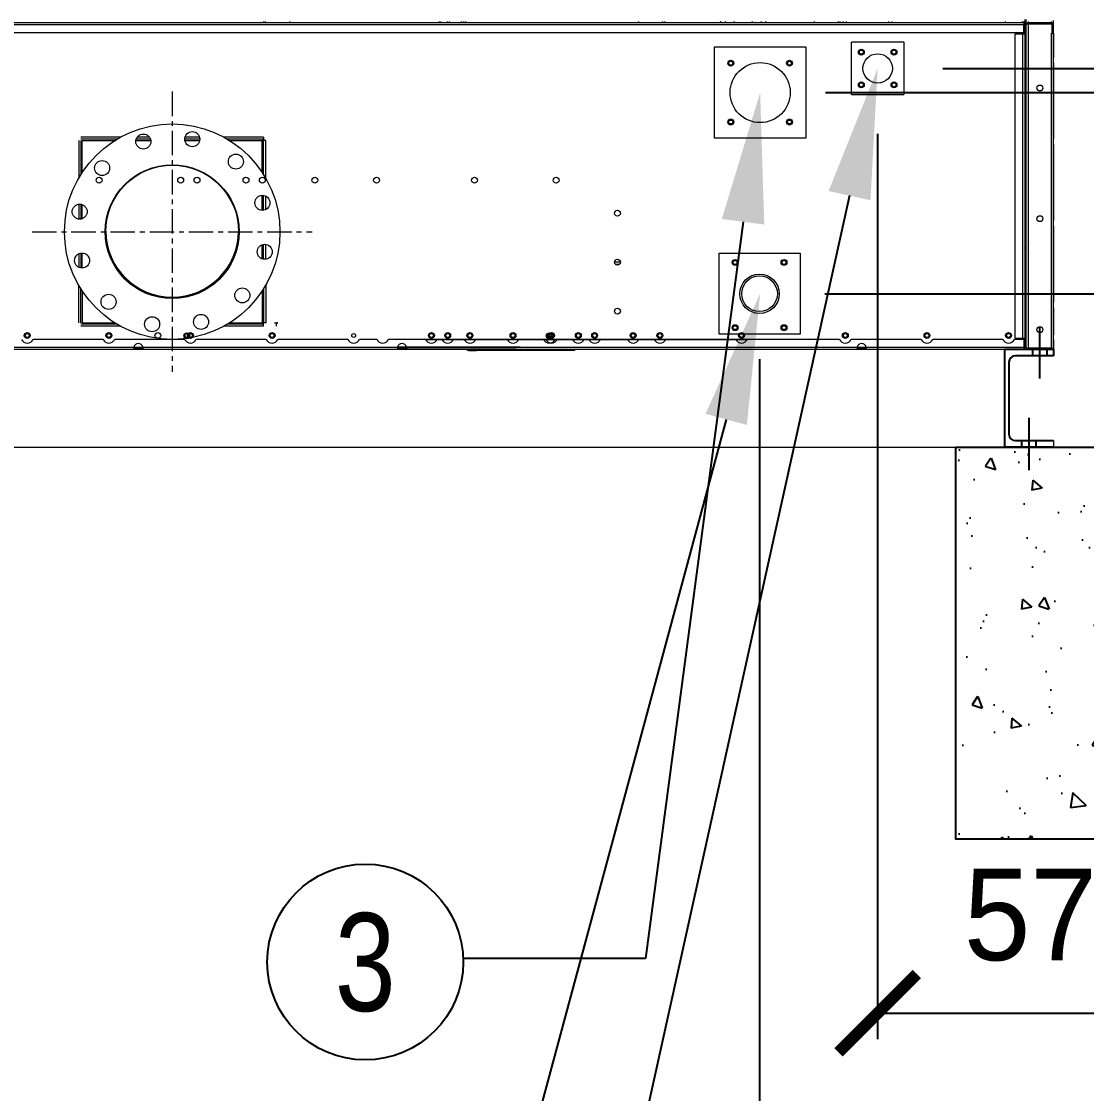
# Model space of a CAD drawing. Header units: millimetres. Extents: x 2686 to 32093, y 2268 to 23063.
# Drawn here: x 23422 to 25053, y 7185 to 8827 of the extents above; entities that cross this region are included whole.
import ezdxf
from ezdxf import colors
from ezdxf.entities.mleader import LeaderData, LeaderLine
from ezdxf.enums import TextEntityAlignment as Align
from ezdxf.math import Vec2, Vec3

# ---------------------------------------------------------------- set-up
doc = ezdxf.new("R2010")
doc.units = ezdxf.units.MM
doc.linetypes.add('CENTER', pattern=[2, 1.25, -0.25, 0.25, -0.25])
doc.linetypes.add('CENTERX2', pattern=[4, 2.5, -0.5, 0.5, -0.5])
for name, color, linetype in [('center', 1, 'CENTER'), ('냉각탑_dim', 1, 'Continuous'), ('냉각탑_text', 3, 'Continuous')]:
    doc.layers.add(name, color=color, linetype=linetype)
doc.styles.add('HY울릉도L', font='')
doc.styles.get("Standard").update_dxf_attribs({"font": 'arial.ttf'})
doc.styles.get('HY울릉도L').set_extended_font_data('HY울릉도L')
doc.dimstyles.new('성지DIM', dxfattribs={"dimtxt": 3.5, "dimasz": 3, "dimexe": 1, "dimexo": 2.5, "dimgap": 2, "dimtad": 1, "dimdec": 0, "dimzin": 3, "dimdsep": 46, "dimtxsty": 'HY울릉도L', "dimblk": 'ARCHTICK', "dimcen": -2, "dimclrd": 256, "dimclre": 256, "dimclrt": 7, "dimadec": 0, "dimazin": 0, "dimtfac": 1, "dimtdec": 0, "dimtofl": 0, "dimtmove": 0, "dimatfit": 3, "dimfxl": 1, "dimtolj": 1, "dimtzin": 0, "dimlwe": -1, "dimarcsym": 0})

# ---------------------------------------------------------------- blocks, each defined once
blk = doc.blocks.new('_ArchTick')
at = {"color": 0, "linetype": 'ByBlock', "const_width": 0.15}
blk.add_lwpolyline([(-0.5, -0.5), (0.5, 0.5)], dxfattribs=at)
blk = doc.blocks.new('*D290')
at = {"layer": 'Defpoints', "color": 0, "transparency": 16777216}
for p in [(24552.6, 8410.2), (25003, 8325.2), (25790.9, 8325.2)]:
    blk.add_point(p, dxfattribs=at)
at = {"layer": '냉각탑_dim', "lineweight": -2, "transparency": 16777216}
for p, q in [((25790.9, 8410.2), (25790.9, 8530.2)), ((25790.9, 8325.2), (25790.9, 7698.5))]:
    blk.add_line(p, q, dxfattribs=at)
at = {"layer": '냉각탑_dim', "transparency": 16777216}
for p, q in [((24652.6, 8410.2), (25830.9, 8410.2)), ((25103, 8325.2), (25830.9, 8325.2))]:
    blk.add_line(p, q, dxfattribs=at)
at = {"layer": '냉각탑_dim', "lineweight": -2, "transparency": 16777216, "xscale": 120, "yscale": 120, "zscale": 120}
for p, rotation in [((25790.9, 8410.2), 270), ((25790.9, 8325.2), 90)]:
    blk.add_blockref('_ArchTick', p, dxfattribs=dict(at, rotation=rotation))
at = {"layer": '냉각탑_dim', "color": 7, "transparency": 16777216, "insert": (25640.9, 7891.8), "char_height": 140, "attachment_point": 5, "rotation": 90, "style": 'HY울릉도L'}
blk.add_mtext('\\A1;85', dxfattribs=at)
blk = doc.blocks.new('*D291')
at = {"layer": 'Defpoints', "color": 0, "transparency": 16777216}
for p in [(24553.5, 8718.2), (26250, 8718.2), (25003, 8325.2)]:
    blk.add_point(p, dxfattribs=at)
at = {"layer": '냉각탑_dim', "transparency": 16777216}
for p, q in [((24653.5, 8718.2), (26290, 8718.2)), ((25103, 8325.2), (26290, 8325.2))]:
    blk.add_line(p, q, dxfattribs=at)
at = {"layer": '냉각탑_dim', "lineweight": -2, "transparency": 16777216}
blk.add_line((26250, 8325.2), (26250, 8718.2), dxfattribs=at)
at = {"layer": '냉각탑_dim', "lineweight": -2, "transparency": 16777216, "xscale": 120, "yscale": 120, "zscale": 120}
for p, rotation in [((26250, 8718.2), 90), ((26250, 8325.2), 270)]:
    blk.add_blockref('_ArchTick', p, dxfattribs=dict(at, rotation=rotation))
at = {"layer": '냉각탑_dim', "color": 7, "transparency": 16777216, "insert": (26100, 8521.7), "char_height": 140, "attachment_point": 5, "rotation": 90, "style": 'HY울릉도L'}
blk.add_mtext('\\A1;393', dxfattribs=at)
blk = doc.blocks.new('*D292')
at = {"layer": 'Defpoints', "color": 0, "transparency": 16777216}
for p in [(24733.5, 8755.2), (25003, 8325.2), (26664.3, 8325.2)]:
    blk.add_point(p, dxfattribs=at)
at = {"layer": '냉각탑_dim', "transparency": 16777216}
for p, q in [((24833.5, 8755.2), (26704.3, 8755.2)), ((25103, 8325.2), (26704.3, 8325.2))]:
    blk.add_line(p, q, dxfattribs=at)
at = {"layer": '냉각탑_dim', "lineweight": -2, "transparency": 16777216}
for p, q in [((26664.3, 8755.2), (26664.3, 8325.2)), ((26664.3, 8325.2), (26664.3, 7685.2))]:
    blk.add_line(p, q, dxfattribs=at)
at = {"layer": '냉각탑_dim', "lineweight": -2, "transparency": 16777216, "xscale": 120, "yscale": 120, "zscale": 120}
for p, rotation in [((26664.3, 8755.2), 90), ((26664.3, 8325.2), 270)]:
    blk.add_blockref('_ArchTick', p, dxfattribs=dict(at, rotation=rotation))
at = {"layer": '냉각탑_dim', "color": 7, "transparency": 16777216, "insert": (26514.3, 7945.2), "char_height": 140, "attachment_point": 5, "rotation": 90, "style": 'HY울릉도L'}
blk.add_mtext('\\A1;430', dxfattribs=at)
blk = doc.blocks.new('*D293')
at = {"layer": 'Defpoints', "color": 0, "transparency": 16777216}
for p in [(24733.5, 8755.2), (25303, 8755.2), (25303, 7308.6)]:
    blk.add_point(p, dxfattribs=at)
at = {"layer": '냉각탑_dim', "transparency": 16777216}
for p, q in [((24733.5, 8655.2), (24733.5, 7268.6)), ((25303, 8655.2), (25303, 7268.6))]:
    blk.add_line(p, q, dxfattribs=at)
at = {"layer": '냉각탑_dim', "lineweight": -2, "transparency": 16777216}
blk.add_line((24733.5, 7308.6), (25303, 7308.6), dxfattribs=at)
at = {"layer": '냉각탑_dim', "lineweight": -2, "transparency": 16777216, "xscale": 120, "yscale": 120, "zscale": 120, "rotation": 180}
blk.add_blockref('_ArchTick', (24733.5, 7308.6), dxfattribs=at)
at = {"layer": '냉각탑_dim', "lineweight": -2, "transparency": 16777216, "xscale": 120, "yscale": 120, "zscale": 120}
blk.add_blockref('_ArchTick', (25303, 7308.6), dxfattribs=at)
at = {"layer": '냉각탑_dim', "color": 7, "transparency": 16777216, "insert": (25018.3, 7458.6), "char_height": 140, "attachment_point": 5, "style": 'HY울릉도L'}
blk.add_mtext('\\A1;570', dxfattribs=at)
blk = doc.blocks.new('*D294')
at = {"layer": 'Defpoints', "color": 0, "transparency": 16777216}
for p in [(24552.6, 8410.2), (25303, 8410.2), (25303, 6791.6)]:
    blk.add_point(p, dxfattribs=at)
at = {"layer": '냉각탑_dim', "transparency": 16777216}
for p, q in [((24552.6, 8310.2), (24552.6, 6751.6)), ((25303, 8310.2), (25303, 6751.6))]:
    blk.add_line(p, q, dxfattribs=at)
at = {"layer": '냉각탑_dim', "lineweight": -2, "transparency": 16777216}
blk.add_line((24552.6, 6791.6), (25303, 6791.6), dxfattribs=at)
at = {"layer": '냉각탑_dim', "lineweight": -2, "transparency": 16777216, "xscale": 120, "yscale": 120, "zscale": 120, "rotation": 180}
blk.add_blockref('_ArchTick', (24552.6, 6791.6), dxfattribs=at)
at = {"layer": '냉각탑_dim', "lineweight": -2, "transparency": 16777216, "xscale": 120, "yscale": 120, "zscale": 120}
blk.add_blockref('_ArchTick', (25303, 6791.6), dxfattribs=at)
at = {"layer": '냉각탑_dim', "color": 7, "transparency": 16777216, "insert": (24927.8, 6941.6), "char_height": 140, "attachment_point": 5, "style": 'HY울릉도L'}
blk.add_mtext('\\A1;750', dxfattribs=at)
blk = doc.blocks.new("2'")
at = {"color": 7, "lineweight": 20}
for p, q in [((24957.3, 8825.2), (22348.7, 8825.2)), ((24957.3, 8821.8), (22348.7, 8821.8)), ((23171.5, 8810.2), (24220.5, 8810.2)), ((22380.6, 8325.2), (24925.4, 8325.2))]:
    blk.add_line(p, q, dxfattribs=at)
at = {"color": 7, "lineweight": 20, "ltscale": 0.000832431}
for p, q in [((23793.3, 8825.2), (23793.3, 8827.2)), ((23796.1, 8825.2), (23796.1, 8827.2)), ((24062.3, 8825.2), (24062.3, 8827.2)), ((24065.1, 8825.2), (24065.1, 8827.2)), ((24404.5, 8825.2), (24404.5, 8827.2)), ((24407.3, 8825.2), (24407.3, 8827.2)), ((24673.5, 8825.2), (24673.5, 8827.2)), ((24676.3, 8825.2), (24676.3, 8827.2))]:
    blk.add_line(p, q, dxfattribs=at)
at = {"color": 7, "lineweight": 20, "ltscale": 0.000833334}
for p, q in [((23833.3, 8827.2), (23833.3, 8825.2)), ((24102.3, 8827.2), (24102.3, 8825.2)), ((24367.3, 8827.2), (24367.3, 8825.2)), ((24636.3, 8827.2), (24636.3, 8825.2)), ((24957, 8342.2), (24957, 8340.2))]:
    blk.add_line(p, q, dxfattribs=at)
at = {"color": 7, "lineweight": 20, "ltscale": 0.000833333}
for p, q in [((24074.5, 8825.2), (24074.5, 8827.2)), ((24077.9, 8825.2), (24077.9, 8827.2)), ((24096.1, 8825.2), (24096.1, 8827.2)), ((24099.5, 8825.2), (24099.5, 8827.2)), ((24929, 8827.2), (24929, 8825.2)), ((24955.6, 8825.2), (24955.6, 8827.2)), ((24955.6, 8808.2), (24955.6, 8810.2)), ((24957, 8810.2), (24957, 8808.2)), ((24957, 8808.2), (24959, 8808.2)), ((25001, 8810.2), (25003, 8810.2)), ((25001, 8809.4), (25003, 8809.4)), ((25003, 8809.4), (25001, 8809.4)), ((23793, 8644.7), (23791, 8644.7)), ((23793, 8644.7), (23791, 8644.7)), ((23793, 8646.7), (23793, 8644.7)), ((24961, 8475.2), (24959, 8475.2)), ((24961, 8470.2), (24959, 8470.2)), ((23793, 8365.7), (23791, 8365.7)), ((23793, 8365.7), (23791, 8365.7)), ((23793, 8363.7), (23793, 8365.7)), ((23813, 8363.7), (23813, 8365.7)), ((23815, 8365.7), (23813, 8365.7)), ((23813, 8365.7), (23815, 8365.7)), ((24955.6, 8340.2), (24955.6, 8342.2)), ((23594.3, 8327.2), (23594.3, 8325.2)), ((23607.8, 8327.2), (23607.8, 8325.2)), ((23998.3, 8327.2), (23998.3, 8325.2)), ((24011.8, 8327.2), (24011.8, 8325.2)), ((24107.5, 8323.2), (24107.5, 8325.2)), ((24267.5, 8323.2), (24267.5, 8325.2)), ((24702.3, 8327.2), (24702.3, 8325.2)), ((24715.8, 8327.2), (24715.8, 8325.2))]:
    blk.add_line(p, q, dxfattribs=at)
at = {"color": 7, "lineweight": 20, "ltscale": 0.001149}
for p, q in [((24492.2, 8827.2), (24494.1, 8825.2)), ((24492.7, 8827.2), (24494.6, 8825.2)), ((24499.9, 8827.2), (24501.8, 8825.2)), ((24515.3, 8825.2), (24513.4, 8827.2)), ((24541, 8827.2), (24542.9, 8825.2)), ((24556.4, 8825.2), (24554.5, 8827.2)), ((24563.6, 8825.2), (24561.7, 8827.2))]:
    blk.add_line(p, q, dxfattribs=at)
at = {"color": 7, "lineweight": 20, "ltscale": 0.00083243}
for p, q in [((24680.7, 8825.2), (24680.7, 8827.2)), ((24685.9, 8825.2), (24685.9, 8827.2)), ((24750.5, 8825.2), (24750.5, 8827.2)), ((24755.7, 8825.2), (24755.7, 8827.2)), ((24755.9, 8825.2), (24755.9, 8827.2))]:
    blk.add_line(p, q, dxfattribs=at)
at = {"color": 7, "lineweight": 20, "ltscale": 0.000882011}
blk.add_line((24957, 8827.3), (24957, 8825.2), dxfattribs=at)
at = {"color": 7, "lineweight": 20, "ltscale": 0.001417}
for p, q in [((24957.3, 8825.2), (24957.3, 8821.8)), ((24955.6, 8808.2), (24959, 8808.2)), ((24955.6, 8342.2), (24959, 8342.2)), ((24957.3, 8325.2), (24957.3, 8328.6)), ((24999.6, 8326.9), (25003, 8326.9))]:
    blk.add_line(p, q, dxfattribs=at)
at = {"color": 7, "lineweight": 20, "ltscale": 0.000708333}
for p, q in [((24957.3, 8823.2), (24959, 8823.2)), ((24957.3, 8822.3), (24959, 8822.3)), ((24957.3, 8328.1), (24959, 8328.1)), ((24957.3, 8327.2), (24959, 8327.2)), ((24964.4, 8326.9), (24964.4, 8325.2)), ((25001, 8326.9), (25001, 8325.2))]:
    blk.add_line(p, q, dxfattribs=at)
at = {"color": 7, "lineweight": 20, "ltscale": 0.004833}
for p, q in [((24957.3, 8810.2), (24957.3, 8821.8)), ((25001, 8810.2), (25001, 8821.8)), ((25003, 8810.2), (25003, 8821.8)), ((24944, 8808.2), (24955.6, 8808.2)), ((24944, 8342.2), (24955.6, 8342.2)), ((24957.3, 8340.2), (24957.3, 8328.6)), ((24107.5, 8323.2), (24119.1, 8323.2)), ((24267.5, 8323.2), (24255.9, 8323.2))]:
    blk.add_line(p, q, dxfattribs=at)
at = {"color": 7, "lineweight": 20, "ltscale": 0.003208}
blk.add_line((24959, 8830), (24959, 8822.3), dxfattribs=at)
at = {"color": 7, "lineweight": 20, "ltscale": 0.000375}
for p, q in [((24959, 8822.3), (24959, 8823.2)), ((24959, 8822.3), (24959, 8823.2)), ((24959, 8328.1), (24959, 8327.2)), ((24959, 8328.1), (24959, 8327.2)), ((24959, 8328.1), (24959, 8327.2)), ((24959, 8328.1), (24959, 8327.2)), ((24959, 8328.1), (24959, 8327.2)), ((24959, 8328.1), (24959, 8327.2))]:
    blk.add_line(p, q, dxfattribs=at)
at = {"color": 7, "lineweight": 20, "ltscale": 0.005875}
for p, q in [((24959, 8808.2), (24959, 8822.3)), ((25001, 8823.5), (25001, 8809.4)), ((24959, 8328.1), (24959, 8342.2))]:
    blk.add_line(p, q, dxfattribs=at)
at = {"color": 7, "lineweight": 20, "ltscale": 0.00337}
blk.add_line((24961, 8821.8), (24961, 8829.9), dxfattribs=at)
at = {"color": 7, "lineweight": 20, "ltscale": 0.2055}
blk.add_line((24961, 8328.6), (24961, 8821.8), dxfattribs=at)
at = {"color": 7, "lineweight": 20, "ltscale": 0.001131}
for p, q in [((24961.7, 8823.5), (24964.4, 8823.5)), ((24961.7, 8326.9), (24964.4, 8326.9))]:
    blk.add_line(p, q, dxfattribs=at)
at = {"color": 7, "lineweight": 20, "ltscale": 0.000414935}
for p, q in [((24962.7, 8823.5), (24962, 8824.2)), ((24960, 8478.2), (24960.7, 8478.9)), ((24962.7, 8326.9), (24962, 8326.2))]:
    blk.add_line(p, q, dxfattribs=at)
at = {"color": 7, "lineweight": 20, "ltscale": 0.000833944}
blk.add_line((24964.4, 8825.2), (24964.4, 8827.2), dxfattribs=at)
at = {"color": 7, "lineweight": 20, "ltscale": 0.014667}
for p, q in [((24999.6, 8825.2), (24964.4, 8825.2)), ((24999.6, 8326.9), (24964.4, 8326.9))]:
    blk.add_line(p, q, dxfattribs=at)
at = {"color": 7, "lineweight": 20, "ltscale": 0.000708334}
blk.add_line((24964.4, 8823.5), (24964.4, 8825.2), dxfattribs=at)
at = {"color": 7, "lineweight": 20, "ltscale": 0.01525}
for p, q in [((24964.4, 8823.5), (25001, 8823.5)), ((25001, 8325.2), (24964.4, 8325.2))]:
    blk.add_line(p, q, dxfattribs=at)
at = {"color": 7, "lineweight": 20, "ltscale": 0.206917}
blk.add_line((24964.4, 8326.9), (24964.4, 8823.5), dxfattribs=at)
at = {"color": 7, "lineweight": 20, "ltscale": 0.000833304}
blk.add_line((24999.6, 8825.2), (24999.6, 8827.2), dxfattribs=at)
at = {"color": 7, "lineweight": 20, "ltscale": 0.002832}
blk.add_line((25003, 8821.8), (25003, 8828.6), dxfattribs=at)
at = {"color": 7, "lineweight": 20, "ltscale": 0.307}
blk.add_line((24220.5, 8810.2), (24957.3, 8810.2), dxfattribs=at)
at = {"color": 7, "lineweight": 20, "ltscale": 0.194167}
for p, q in [((24944, 8342.2), (24944, 8808.2)), ((24955.6, 8808.2), (24955.6, 8342.2)), ((24959, 8808.2), (24959, 8342.2))]:
    blk.add_line(p, q, dxfattribs=at)
at = {"color": 7, "lineweight": 20, "ltscale": 0.201042}
for p, q in [((24999.6, 8326.9), (24999.6, 8809.4)), ((25003, 8326.9), (25003, 8809.4))]:
    blk.add_line(p, q, dxfattribs=at)
at = {"color": 7, "lineweight": 20, "ltscale": 0.000583333}
blk.add_line((25001, 8809.4), (24999.6, 8809.4), dxfattribs=at)
at = {"color": 7, "lineweight": 20, "ltscale": 0.000332419}
blk.add_line((25001, 8810.2), (25001, 8809.4), dxfattribs=at)
at = {"color": 7, "lineweight": 20, "ltscale": 0.00033333}
blk.add_line((25003, 8809.4), (25003, 8810.2), dxfattribs=at)
at = {"color": 7, "lineweight": 20, "ltscale": 0.011892}
blk.add_line((25003, 8809.4), (25003, 8780.8), dxfattribs=at)
at = {"color": 7, "lineweight": 20, "ltscale": 0.058333}
for p, q in [((24483.5, 8648.2), (24483.5, 8788.2)), ((24483.5, 8788.2), (24623.5, 8788.2)), ((24623.5, 8788.2), (24623.5, 8648.2)), ((24623.5, 8648.2), (24483.5, 8648.2))]:
    blk.add_line(p, q, dxfattribs=at)
at = {"color": 7, "lineweight": 20, "ltscale": 0.044444}
for p, q in [((24773.5, 8795.2), (24693.5, 8795.2)), ((24693.5, 8715.2), (24693.5, 8795.2)), ((24773.5, 8795.2), (24773.5, 8715.2)), ((24693.5, 8715.2), (24773.5, 8715.2))]:
    blk.add_line(p, q, dxfattribs=at)
at = {"color": 7, "lineweight": 20, "ltscale": 0.003608}
for p, q in [((25003, 8780.8), (25003, 8772.2)), ((25003, 8763.5), (25003, 8772.2)), ((25003, 8655.8), (25003, 8647.2)), ((25003, 8638.5), (25003, 8647.2)), ((25003, 8530.8), (25003, 8522.2)), ((25003, 8513.5), (25003, 8522.2)), ((25003, 8405.8), (25003, 8397.2)), ((25003, 8388.5), (25003, 8397.2)), ((25003, 8355.8), (25003, 8347.2)), ((25003, 8338.5), (25003, 8347.2))]:
    blk.add_line(p, q, dxfattribs=at)
at = {"color": 7, "lineweight": 20, "ltscale": 0.044866}
for p, q in [((25003, 8763.5), (25003, 8655.8)), ((25003, 8638.5), (25003, 8530.8)), ((25003, 8513.5), (25003, 8405.8))]:
    blk.add_line(p, q, dxfattribs=at)
at = {"color": 7, "lineweight": 20, "ltscale": 0.023972}
for p, q in [((23509.8, 8644.7), (23509.8, 8587.1)), ((23796.2, 8587.1), (23796.2, 8644.7)), ((23509.8, 8365.7), (23509.8, 8423.2)), ((23796.2, 8423.2), (23796.2, 8365.7))]:
    blk.add_line(p, q, dxfattribs=at)
at = {"color": 7, "lineweight": 20, "ltscale": 0.025296}
for p, q in [((23573.7, 8649.9), (23513, 8649.9)), ((23793, 8649.9), (23732.3, 8649.9)), ((23573.7, 8360.5), (23513, 8360.5)), ((23793, 8360.5), (23732.3, 8360.5))]:
    blk.add_line(p, q, dxfattribs=at)
at = {"color": 7, "lineweight": 20, "ltscale": 0.022971}
for p, q in [((23568.2, 8646.7), (23513, 8646.7)), ((23793, 8646.7), (23737.9, 8646.7)), ((23568.2, 8363.7), (23513, 8363.7)), ((23793, 8363.7), (23737.9, 8363.7))]:
    blk.add_line(p, q, dxfattribs=at)
at = {"color": 7, "lineweight": 20, "ltscale": 0.021741}
for p, q in [((23513, 8644.7), (23513, 8592.5)), ((23793, 8592.5), (23793, 8644.7)), ((23513, 8365.7), (23513, 8417.8)), ((23793, 8417.8), (23793, 8365.7))]:
    blk.add_line(p, q, dxfattribs=at)
at = {"color": 7, "lineweight": 20, "ltscale": 0.020784}
for p, q in [((23515, 8644.7), (23564.9, 8644.7)), ((23741.1, 8644.7), (23791, 8644.7)), ((23515, 8365.7), (23564.9, 8365.7)), ((23741.1, 8365.7), (23791, 8365.7))]:
    blk.add_line(p, q, dxfattribs=at)
at = {"color": 7, "lineweight": 20, "ltscale": 0.020438}
for p, q in [((23515, 8595.6), (23515, 8644.7)), ((23791, 8595.6), (23791, 8644.7)), ((23515, 8414.7), (23515, 8365.7)), ((23791, 8414.7), (23791, 8365.7))]:
    blk.add_line(p, q, dxfattribs=at)
at = {"color": 7, "lineweight": 20, "ltscale": 0.009512}
blk.add_line((23597.4, 8644.7), (23620.2, 8644.7), dxfattribs=at)
at = {"color": 7, "lineweight": 20, "ltscale": 0.009154}
blk.add_line((23619.8, 8646.7), (23597.8, 8646.7), dxfattribs=at)
at = {"color": 7, "lineweight": 20, "ltscale": 0.007846}
blk.add_line((23618.2, 8649.9), (23599.4, 8649.9), dxfattribs=at)
at = {"color": 7, "lineweight": 20, "ltscale": 0.009582}
blk.add_line((23695.3, 8646.7), (23672.3, 8646.7), dxfattribs=at)
at = {"color": 7, "lineweight": 20, "ltscale": 0.009406}
blk.add_line((23672.5, 8644.7), (23695.1, 8644.7), dxfattribs=at)
at = {"color": 7, "lineweight": 20, "ltscale": 0.009251}
blk.add_line((23694.9, 8649.9), (23672.7, 8649.9), dxfattribs=at)
at = {"color": 7, "lineweight": 20, "ltscale": 0.001333}
for p, q in [((23793, 8649.9), (23793, 8646.7)), ((23796.2, 8644.7), (23793, 8644.7)), ((23796.2, 8365.7), (23793, 8365.7)), ((23793, 8360.5), (23793, 8363.7)), ((23809.8, 8365.7), (23813, 8365.7)), ((23813, 8360.5), (23813, 8363.7))]:
    blk.add_line(p, q, dxfattribs=at)
at = {"color": 7, "lineweight": 20, "ltscale": 0.009583}
for p, q in [((23791, 8537.9), (23791, 8560.9)), ((23515, 8449.5), (23515, 8472.5))]:
    blk.add_line(p, q, dxfattribs=at)
at = {"color": 7, "lineweight": 20, "ltscale": 0.009451}
for p, q in [((23793, 8538), (23793, 8560.7)), ((23513, 8472.3), (23513, 8449.6))]:
    blk.add_line(p, q, dxfattribs=at)
at = {"color": 7, "lineweight": 20, "ltscale": 0.008588}
for p, q in [((23796.2, 8539.1), (23796.2, 8559.7)), ((23509.8, 8471.3), (23509.8, 8450.7))]:
    blk.add_line(p, q, dxfattribs=at)
at = {"color": 7, "lineweight": 20, "ltscale": 0.009501}
for p, q in [((23509.8, 8547.3), (23509.8, 8524.5)), ((23796.2, 8463), (23796.2, 8485.8))]:
    blk.add_line(p, q, dxfattribs=at)
at = {"color": 7, "lineweight": 20, "ltscale": 0.009478}
for p, q in [((23513, 8547.3), (23513, 8524.6)), ((23793, 8463), (23793, 8485.8))]:
    blk.add_line(p, q, dxfattribs=at)
at = {"color": 7, "lineweight": 20, "ltscale": 0.009074}
for p, q in [((23515, 8525), (23515, 8546.8)), ((23791, 8463.5), (23791, 8485.3))]:
    blk.add_line(p, q, dxfattribs=at)
at = {"color": 7, "lineweight": 20, "ltscale": 0.051667}
blk.add_line((24490.6, 8472.2), (24614.6, 8472.2), dxfattribs=at)
at = {"color": 7, "lineweight": 20, "ltscale": 0.05}
for p, q in [((24490.6, 8348.2), (24490.6, 8472.2)), ((24614.6, 8472.2), (24614.6, 8348.2))]:
    blk.add_line(p, q, dxfattribs=at)
at = {"color": 7, "lineweight": 20, "ltscale": 2.97138e-06}
for p, q in [((24959, 8486.8), (24959, 8486.8)), ((24959, 8481.8), (24959, 8481.8)), ((24959, 8476.8), (24959, 8476.8)), ((24959, 8471.8), (24959, 8471.8))]:
    blk.add_line(p, q, dxfattribs=at)
at = {"color": 7, "lineweight": 20, "ltscale": 0.000833171}
for p, q in [((24959, 8472), (24961, 8472)), ((24959, 8470.2), (24961, 8470.2))]:
    blk.add_line(p, q, dxfattribs=at)
at = {"color": 7, "lineweight": 20, "ltscale": 0.000547189}
blk.add_line((24959.7, 8478.9), (24961, 8478.9), dxfattribs=at)
at = {"color": 7, "lineweight": 20, "ltscale": 0.003726}
blk.add_line((24330.5, 8459), (24339.4, 8459), dxfattribs=at)
at = {"color": 7, "lineweight": 20, "ltscale": 0.002875}
blk.add_line((24331.5, 8455.6), (24338.4, 8455.6), dxfattribs=at)
at = {"color": 7, "lineweight": 20, "ltscale": 0.000834318}
for p, q in [((25003, 8455.2), (25003, 8455.2)), ((25003, 8345.2), (25003, 8345.2))]:
    blk.add_line(p, q, dxfattribs=at)
at = {"color": 7, "lineweight": 20, "ltscale": 0.000834992}
blk.add_line((25003, 8452), (25003, 8452), dxfattribs=at)
at = {"color": 7, "lineweight": 20, "ltscale": 0.013616}
blk.add_line((25003, 8388.5), (25003, 8355.8), dxfattribs=at)
at = {"color": 1, "linetype": 'CENTERX2', "ltscale": 50}
for p, q in [((24982, 8280.2), (24982, 8360.2)), ((24965.5, 8140.2), (24965.5, 8220.2))]:
    blk.add_line(p, q, dxfattribs=at)
at = {"color": 7, "lineweight": 20, "ltscale": 0.00439}
blk.add_line((24614.6, 8348.2), (24490.6, 8348.2), dxfattribs=at)
at = {"color": 7, "lineweight": 20, "ltscale": 0.000128159}
blk.add_line((24958.7, 8342.2), (24959, 8342.2), dxfattribs=at)
at = {"color": 7, "lineweight": 20, "ltscale": 0.412719}
for p, q in [((22603.8, 8325.2), (23594.3, 8325.2)), ((24011.8, 8325.2), (24702.3, 8325.2))]:
    blk.add_line(p, q, dxfattribs=at)
at = {"color": 7, "lineweight": 20, "ltscale": 0.412635}
for p, q in [((22603.9, 8328.6), (23594.2, 8328.6)), ((24011.9, 8328.6), (24702.2, 8328.6))]:
    blk.add_line(p, q, dxfattribs=at)
at = {"color": 7, "lineweight": 20, "ltscale": 0.044641}
for p, q in [((23547.1, 8340.2), (23440, 8340.2)), ((23672.1, 8340.2), (23565, 8340.2)), ((23797.1, 8340.2), (23690, 8340.2)), ((23922.1, 8340.2), (23815, 8340.2)), ((24041.1, 8340.2), (24534, 8340.2)), ((24166.1, 8340.2), (24059, 8340.2)), ((24225.1, 8340.2), (24118, 8340.2)), ((24291.1, 8340.2), (24184, 8340.2)), ((24350.1, 8340.2), (24243, 8340.2)), ((24391.1, 8340.2), (24284, 8340.2)), ((24675.1, 8340.2), (24368, 8340.2)), ((24516.1, 8340.2), (24409, 8340.2)), ((24800.1, 8340.2), (24693, 8340.2)), ((24925.1, 8340.2), (24818, 8340.2))]:
    blk.add_line(p, q, dxfattribs=at)
at = {"color": 7, "lineweight": 20, "ltscale": 0.005698}
for p, q in [((23594.2, 8328.6), (23607.9, 8328.6)), ((23998.2, 8328.6), (24011.9, 8328.6)), ((24702.2, 8328.6), (24715.9, 8328.6))]:
    blk.add_line(p, q, dxfattribs=at)
at = {"color": 7, "lineweight": 20, "ltscale": 0.005614}
for p, q in [((23594.3, 8327.2), (23607.8, 8327.2)), ((23594.3, 8325.2), (23607.8, 8325.2)), ((23998.3, 8327.2), (24011.8, 8327.2)), ((23998.3, 8325.2), (24011.8, 8325.2)), ((24702.3, 8327.2), (24715.8, 8327.2)), ((24702.3, 8325.2), (24715.8, 8325.2))]:
    blk.add_line(p, q, dxfattribs=at)
at = {"color": 7, "lineweight": 20, "ltscale": 0.17433}
for p, q in [((23607.8, 8325.2), (24026.2, 8325.2)), ((24179.9, 8325.2), (23998.3, 8325.2))]:
    blk.add_line(p, q, dxfattribs=at)
at = {"color": 7, "lineweight": 20, "ltscale": 0.171731}
for p, q in [((23607.9, 8328.6), (24186, 8328.6)), ((24186, 8328.6), (23998.2, 8328.6))]:
    blk.add_line(p, q, dxfattribs=at)
at = {"color": 7, "lineweight": 20, "ltscale": 0.0111}
for p, q in [((23966.6, 8340.2), (23940, 8340.2)), ((24266.1, 8340.2), (24239.5, 8340.2))]:
    blk.add_line(p, q, dxfattribs=at)
at = {"color": 7, "lineweight": 20, "ltscale": 1.93507e-05}
for p, q in [((23975.5, 8334.7), (23975.6, 8334.7)), ((24230.5, 8334.7), (24230.6, 8334.7))]:
    blk.add_line(p, q, dxfattribs=at)
at = {"color": 7, "lineweight": 20, "ltscale": 0.007604}
for p, q in [((24002.7, 8340.2), (23984.5, 8340.2)), ((24221.6, 8340.2), (24002.7, 8340.2))]:
    blk.add_line(p, q, dxfattribs=at)
at = {"color": 7, "lineweight": 20, "ltscale": 0.008888}
blk.add_line((24061.6, 8325.2), (24082.9, 8325.2), dxfattribs=at)
at = {"color": 7, "lineweight": 20, "ltscale": 0.023808}
blk.add_line((24066.1, 8340.2), (24309, 8340.2), dxfattribs=at)
at = {"color": 7, "lineweight": 20, "ltscale": 0.006725}
blk.add_line((24100.1, 8340.2), (24084, 8340.2), dxfattribs=at)
at = {"color": 7, "lineweight": 20, "ltscale": 0.000833651}
for p, q in [((24105.5, 8323.2), (24105.5, 8325.2)), ((24269.5, 8323.2), (24269.5, 8325.2))]:
    blk.add_line(p, q, dxfattribs=at)
at = {"color": 7, "lineweight": 20, "ltscale": 0.006961}
blk.add_line((24138.9, 8325.2), (24155.6, 8325.2), dxfattribs=at)
at = {"color": 7, "lineweight": 20, "ltscale": 0.100651}
blk.add_line((24715.8, 8325.2), (24957.3, 8325.2), dxfattribs=at)
at = {"color": 7, "lineweight": 20, "ltscale": 0.100609}
blk.add_line((24715.9, 8328.6), (24957.3, 8328.6), dxfattribs=at)
at = {"color": 7, "lineweight": 20, "ltscale": 0.004083}
blk.add_line((24925.4, 8325.2), (24935.2, 8325.2), dxfattribs=at)
at = {"color": 7, "lineweight": 25, "ltscale": 0.125}
for p, q in [((24928, 8325.2), (25003, 8325.2)), ((25003, 8175.2), (24928, 8175.2))]:
    blk.add_line(p, q, dxfattribs=at)
at = {"ltscale": 25}
blk.add_line((24928, 8325.2), (24928, 8175.2), dxfattribs=at)
at = {"color": 7, "lineweight": 20, "ltscale": 0.026917}
blk.add_line((24999.8, 8325.2), (24935.2, 8325.2), dxfattribs=at)
at = {"color": 7, "lineweight": 20, "ltscale": 0.005987}
blk.add_line((24957.3, 8340.2), (24943, 8340.2), dxfattribs=at)
at = {"color": 7, "lineweight": 20, "ltscale": 0.002958}
blk.add_line((24964.4, 8325.2), (24957.3, 8325.2), dxfattribs=at)
at = {"color": 7, "lineweight": 20, "ltscale": 0.000832339}
blk.add_line((24959, 8330.2), (24961, 8330.2), dxfattribs=at)
at = {"color": 7, "lineweight": 20, "ltscale": 0.000837582}
blk.add_line((24959, 8328.4), (24961, 8328.4), dxfattribs=at)
at = {"color": 7, "lineweight": 20, "ltscale": 0.000374986}
blk.add_line((24959, 8327.2), (24959, 8328.1), dxfattribs=at)
for p, q in [((24971, 8315.2), (24971, 8325.2)), ((24993, 8315.2), (24993, 8325.2)), ((24954.5, 8175.2), (24954.5, 8185.2)), ((24976.5, 8175.2), (24976.5, 8185.2))]:
    blk.add_line(p, q)
at = {"lineweight": 20}
for p in [(25001, 8325.2), (25003, 8326.9)]:
    blk.add_line(p, (25003, 8325.2), dxfattribs=at)
at = {"color": 7, "lineweight": 20, "ltscale": 0.001168}
blk.add_line((25003, 8340.2), (25003, 8337.4), dxfattribs=at)
at = {"color": 7, "lineweight": 20, "ltscale": 0.00485}
blk.add_line((25003, 8338.5), (25003, 8326.9), dxfattribs=at)
at = {"color": 7, "lineweight": 20, "ltscale": 0.003775}
blk.add_line((25003, 8328.6), (25003, 8337.6), dxfattribs=at)
at = {"color": 7, "lineweight": 25, "ltscale": 0.008333}
blk.add_line((25003, 8325.2), (25003, 8315.2), dxfattribs=at)
at = {"color": 7, "lineweight": 20, "ltscale": 0.056667}
blk.add_line((24269.5, 8323.2), (24105.5, 8323.2), dxfattribs=at)
at = {"color": 7, "lineweight": 25, "ltscale": 0.05125}
for p, q in [((25003, 8315.2), (24944.5, 8315.2)), ((24944.5, 8185.2), (25003, 8185.2))]:
    blk.add_line(p, q, dxfattribs=at)
at = {"color": 7, "lineweight": 25, "ltscale": 0.091667}
blk.add_line((24934.5, 8305.2), (24934.5, 8195.2), dxfattribs=at)
at = {"color": 7, "lineweight": 15, "ltscale": 0.0625}
blk.add_line((25003, 8185.2), (25003, 8175.2), dxfattribs=at)
at = {"lineweight": 5}
blk.add_line((22378, 8175.2), (24928, 8175.2), dxfattribs=at)
at = {"color": 7, "lineweight": 20}
for centre, radius in [((24708.5, 8780.2), 4.5), ((24758.5, 8780.2), 4.5), ((24708.5, 8780.2), 3), ((24733.5, 8755.2), 22.5), ((24758.5, 8780.2), 3), ((24508.5, 8763.2), 3), ((24553.5, 8718.2), 46), ((24598.5, 8763.2), 3), ((24708.5, 8730.2), 4.5), ((24758.5, 8730.2), 4.5), ((24708.5, 8730.2), 3), ((24758.5, 8730.2), 3), ((24982, 8725.2), 4.5), ((23653, 8505.2), 165), ((24508.5, 8673.2), 3), ((24598.5, 8673.2), 3), ((23608.8, 8643.3), 11.5), ((23683.8, 8646.9), 11.5), ((23750.5, 8612.5), 11.5), ((23545.7, 8602.7), 11.5), ((23653, 8505.2), 102.5), ((23653, 8505.2), 101.8), ((23541, 8584), 4.5), ((23666, 8584), 4.5), ((23691, 8584), 4.5), ((23766, 8584), 4.5), ((23791, 8584), 4.5), ((23871.5, 8584), 4.5), ((23966, 8584), 4.5), ((24116, 8584), 4.5), ((24241, 8584), 4.5), ((23791.1, 8549.4), 11.5), ((23511.3, 8535.9), 11.5), ((24335, 8533.5), 4.5), ((24982, 8525.2), 4.5), ((23514.9, 8461), 11.5), ((23794.7, 8474.4), 11.5), ((24335, 8458.5), 4.5), ((24515.1, 8458.2), 4.5), ((24515.1, 8458.2), 3), ((24590.1, 8458.2), 4.5), ((24590.1, 8458.2), 3), ((24552.6, 8410.2), 30.2), ((24552.6, 8410.2), 27.3), ((23555.5, 8397.8), 11.5), ((23760.4, 8407.7), 11.5), ((23622.3, 8363.5), 11.5), ((23697.2, 8367.1), 11.5), ((24335, 8383.5), 4.5), ((24515.1, 8358.2), 4.5), ((24515.1, 8358.2), 3), ((24590.1, 8358.2), 4.5), ((24590.1, 8358.2), 3), ((24982, 8355.2), 4.5), ((23431, 8346.2), 4.5), ((23431, 8346.2), 3), ((23556, 8346.2), 4.5), ((23556, 8346.2), 3), ((23631, 8346.2), 4.5), ((23675.5, 8345.7), 4.5), ((23675.5, 8346.2), 3), ((23681, 8346.2), 4.5), ((23681, 8346.2), 3), ((23806, 8346.2), 4.5), ((23806, 8346.2), 3), ((23931, 8346.2), 3), ((24050, 8346.2), 4.5), ((24050, 8346.2), 3), ((24075, 8346.2), 4.5), ((24075, 8346.2), 3), ((24109, 8346.2), 4.5), ((24109, 8346.2), 3), ((24175, 8346.2), 4.5), ((24175, 8346.2), 3), ((24230.5, 8345.7), 4.5), ((24230.5, 8346.2), 3), ((24234, 8346.2), 4.5), ((24234, 8346.2), 3), ((24275, 8346.2), 4.5), ((24275, 8346.2), 3), ((24300, 8346.2), 4.5), ((24300, 8346.2), 3), ((24359, 8346.2), 4.5), ((24359, 8346.2), 3), ((24400, 8346.2), 4.5), ((24400, 8346.2), 3), ((24525, 8346.2), 4.5), ((24525, 8346.2), 3), ((24684, 8346.2), 4.5), ((24684, 8346.2), 3), ((24809, 8346.2), 4.5), ((24809, 8346.2), 3), ((24934, 8346.2), 4.5), ((24934, 8346.2), 3)]:
    blk.add_circle(centre, radius, dxfattribs=at)
at = {"lineweight": 5}
for centre in [(24508.5, 8763.2), (24598.5, 8763.2), (24508.5, 8673.2), (24598.5, 8673.2)]:
    blk.add_circle(centre, 4.5, dxfattribs=at)
at = {"color": 7, "lineweight": 20}
for centre, radius, start, end in [((24955.6, 8821.8), 3.4, 0, 0.7721), ((24964.4, 8821.8), 3.4, 90, 180), ((24999.6, 8821.8), 3.4, 0, 90), ((24953.8, 8590), 5.2, 0, 0.6924), ((23653, 8506.7), 101.8, 180.4178, 359.5731), ((24962.4, 8480.6), 3.4, 180, 245.6843), ((24999.8, 8470), 5.2, 52.0246, 52.0532), ((24955.6, 8363.8), 3.4, 0, 0.2366), ((23675.5, 8345.2), 4.5, 3.185, 176.8155), ((24230.5, 8345.2), 4.5, 3.185, 176.8155), ((23431, 8344.7), 10, 206.7437, 333.2563), ((23556, 8344.7), 10, 206.7437, 333.2563), ((23610.6, 8326.2), 16.6, 171.9124, 179.4428), ((23601, 8327.1), 7, 12.3734, 167.6266), ((23591.4, 8326.2), 16.6, 0.5572, 8.0877), ((23681, 8344.7), 10, 206.7437, 333.2563), ((23806, 8344.7), 10, 206.7437, 333.2563), ((23931, 8344.7), 10, 206.7437, 333.2563), ((23975.5, 8344.7), 10, 206.7437, 333.2563), ((24014.6, 8326.2), 16.6, 171.9124, 179.4428), ((24005, 8327.1), 7, 12.3734, 167.6266), ((23995.4, 8326.2), 16.6, 0.5572, 8.0877), ((24050, 8344.7), 10, 206.7437, 333.2563), ((24075, 8344.7), 10, 206.7437, 333.2563), ((24109, 8344.7), 10, 206.7437, 333.2563), ((24119.1, 8326.6), 3.4, 270, 335.6983), ((24119.1, 8326.6), 1.4, 270, 271.888), ((24175, 8344.7), 10, 206.7437, 333.2563), ((24230.5, 8344.7), 10, 206.7437, 333.2563), ((24234, 8344.7), 10, 206.7437, 333.2563), ((24255.9, 8326.6), 3.4, 204.3017, 270), ((24255.9, 8326.6), 1.4, 268.112, 270), ((24275, 8344.7), 10, 206.7437, 333.2563), ((24300, 8344.7), 10, 206.7437, 333.2563), ((24359, 8344.7), 10, 206.7437, 333.2563), ((24400, 8344.7), 10, 206.7437, 333.2563), ((24525, 8344.7), 10, 206.7437, 333.2563), ((24684, 8344.7), 10, 206.7437, 333.2563), ((24718.6, 8326.2), 16.6, 171.9124, 179.4428), ((24709, 8327.1), 7, 12.3734, 167.6266), ((24699.4, 8326.2), 16.6, 0.5572, 8.0877), ((24809, 8344.7), 10, 206.7437, 333.2563), ((24934, 8344.7), 10, 206.7437, 333.2563), ((24955.6, 8328.6), 3.4, 299.9991, 335.6839), ((24964.4, 8328.6), 3.4, 180, 270), ((24999.6, 8328.6), 3.4, 294.3156, 330), ((24999.8, 8330.4), 5.2, 283.3156, 307.9754)]:
    blk.add_arc(centre, radius, start, end, dxfattribs=at)
at = {"color": 7, "lineweight": 25}
for centre, start, end in [((24944.5, 8305.2), 90, 180), ((24944.5, 8195.2), 180, 270)]:
    blk.add_arc(centre, 10, start, end, dxfattribs=at)
at = {"color": 7, "lineweight": 20}
for centre, major_axis, ratio, start_param, end_param in [((24955.6, 8637), (3.4, 0), 0.087156, 0, 0.009032), ((24955.6, 8486.8), (3.4, 0), 0.999969, 0, 0.017333), ((24955.6, 8481.8), (3.4, 0), 0.999969, 0, 0.015352), ((24955.6, 8481.8), (3.4, 0), 0.999969, 0, 0.015332), ((24955.6, 8476.8), (3.4, 0), 0.999969, 0, 0.013059), ((24955.6, 8476.8), (3.4, 0), 0.999969, 6.283185, 6.29622), ((24955.6, 8471.8), (3.4, 0), 0.999969, 6.283185, 6.293406), ((24955.6, 8446.6), (-3.4, 0), 0.999969, 3.125622, 3.141593), ((24955.6, 8441.6), (-3.4, 0), 0.999969, 3.125622, 3.141593), ((24955.6, 8436.6), (-3.4, 0), 0.999969, 3.131366, 3.141593)]:
    blk.add_ellipse(centre, major_axis=major_axis, ratio=ratio, start_param=start_param, end_param=end_param, dxfattribs=at)
for points in [[(24961.7, 8823.5), (24961.5, 8823.1), (24961.2, 8822.8), (24961.1, 8822.5), (24961, 8822.1), (24961, 8821.8)], [(24959.7, 8478.9), (24959.5, 8479.2), (24959.2, 8479.5), (24959.1, 8479.9), (24959, 8480.2), (24959, 8480.6)], [(23594.3, 8327.2), (23594.2, 8327.2), (23594.2, 8327.2), (23594.1, 8327.2), (23594.1, 8327.3), (23594.1, 8327.4)], [(23608, 8327.4), (23608, 8327.3), (23607.9, 8327.2), (23607.9, 8327.2), (23607.8, 8327.2), (23607.8, 8327.2)], [(23998.3, 8327.2), (23998.2, 8327.2), (23998.2, 8327.2), (23998.1, 8327.2), (23998.1, 8327.3), (23998.1, 8327.4)], [(24012, 8327.4), (24012, 8327.3), (24011.9, 8327.2), (24011.9, 8327.2), (24011.8, 8327.2), (24011.8, 8327.2)], [(24702.3, 8327.2), (24702.2, 8327.2), (24702.2, 8327.2), (24702.1, 8327.2), (24702.1, 8327.3), (24702.1, 8327.4)], [(24716, 8327.4), (24716, 8327.3), (24715.9, 8327.2), (24715.9, 8327.2), (24715.8, 8327.2), (24715.8, 8327.2)], [(24961.7, 8326.9), (24961.5, 8327.2), (24961.2, 8327.5), (24961.1, 8327.9), (24961, 8328.2), (24961, 8328.6)]]:
    blk.add_open_spline(points, degree=5, dxfattribs=at)
for points, knots in [([(23594.3, 8325.2), (23594.2, 8325.2), (23594.2, 8325.2), (23594.1, 8325.3), (23594.1, 8325.6), (23594, 8325.9), (23594, 8326.1), (23594, 8326.2), (23594, 8326.4)], [0, 0, 0, 0, 0, 0, 3.009, 3.009, 3.009, 4.870321, 4.870321, 4.870321, 4.870321, 4.870321, 4.870321]), ([(23608, 8326.4), (23608, 8326), (23608, 8325.7), (23608, 8325.5), (23607.9, 8325.3), (23607.8, 8325.2), (23607.8, 8325.2), (23607.8, 8325.2), (23607.8, 8325.2)], [0, 0, 0, 0, 0, 0, 3.956241, 3.956241, 3.956241, 4.866694, 4.866694, 4.866694, 4.866694, 4.866694, 4.866694]), ([(23998.3, 8325.2), (23998.2, 8325.2), (23998.2, 8325.2), (23998.1, 8325.3), (23998.1, 8325.6), (23998, 8325.9), (23998, 8326.1), (23998, 8326.2), (23998, 8326.4)], [0, 0, 0, 0, 0, 0, 3.009, 3.009, 3.009, 4.870321, 4.870321, 4.870321, 4.870321, 4.870321, 4.870321]), ([(24012, 8326.4), (24012, 8326), (24012, 8325.7), (24012, 8325.5), (24011.9, 8325.3), (24011.8, 8325.2), (24011.8, 8325.2), (24011.8, 8325.2), (24011.8, 8325.2)], [0, 0, 0, 0, 0, 0, 3.956241, 3.956241, 3.956241, 4.866694, 4.866694, 4.866694, 4.866694, 4.866694, 4.866694]), ([(24702.3, 8325.2), (24702.2, 8325.2), (24702.2, 8325.2), (24702.1, 8325.3), (24702.1, 8325.6), (24702, 8325.9), (24702, 8326.1), (24702, 8326.2), (24702, 8326.4)], [0, 0, 0, 0, 0, 0, 3.009, 3.009, 3.009, 4.870321, 4.870321, 4.870321, 4.870321, 4.870321, 4.870321]), ([(24716, 8326.4), (24716, 8326), (24716, 8325.7), (24716, 8325.5), (24715.9, 8325.3), (24715.8, 8325.2), (24715.8, 8325.2), (24715.8, 8325.2), (24715.8, 8325.2)], [0, 0, 0, 0, 0, 0, 3.956241, 3.956241, 3.956241, 4.866694, 4.866694, 4.866694, 4.866694, 4.866694, 4.866694])]:
    blk.add_open_spline(points, degree=5, knots=knots, dxfattribs=at)
at = {"layer": 'center', "lineweight": 20, "ltscale": 30}
for p, q in [((23653, 8719.7), (23653, 8290.7)), ((23438.5, 8505.2), (23867.5, 8505.2))]:
    blk.add_line(p, q, dxfattribs=at)

msp = doc.modelspace()

# ---------------------------------------------------------------- hatches: boundary and pattern name
h = msp.add_hatch()
h.set_pattern_fill('AR-CONC', color=4, angle=-90)
h.set_pattern_definition([(320, (-177130.47, 342955.15), (-15.939086, -182.18467), [19.05, -209.55]), (265, (-177130.47, 342955.15), (191.056845, 35.24342), [15.24, -167.64058]), (10.451445, (-177131.8, 342939.97), (175.11775, -146.94125), [16.19001, -178.090245]), (316.1842, (-177079.67, 342955.15), (-42.04233, -271.07904), [28.575, -314.325]), (6.63556, (-177083.17, 342932.56), (247.42612, -237.40413), [24.28502, -267.1356]), (261.18415, (-177079.67, 342955.15), (247.42612, -237.40413), [22.85997, -251.45973]), (291, (-177092.37, 342929.75), (-102.2652, -151.61439), [19.05, -209.55]), (236, (-177092.37, 342929.75), (184.18797, -61.80203), [15.24, -167.64]), (341.451445, (-177100.9, 342917.12), (81.92277, -213.41642), [16.19001, -178.08994]), (307.5, (-177130.47, 342955.154), (84.555039, -3.088603), [0, -165.608, 0, -170.18, 0, -168.275]), (277.5, (-177130.47, 342955.15), (100.180575, -66.819663), [0, -97.028, 0, -161.798, 0, -64.135]), (237.5, (-177130.47, 343011.796), (-5.728744, -135.590595), [0, -63.5, 0, -198.12, 0, -262.89]), (227.5, (-177130.47, 343037.2), (25.42649, -148.12918), [0, -82.55, 0, -131.572, 0, -186.69])])
h.paths.add_polyline_path([(24853, 8175.3), (24853, 7575.3), (25153, 7575.1), (25153, 8175.1)])

# ---------------------------------------------------------------- linework, layer by layer
at = {"ltscale": 500, "elevation": 0}
msp.add_lwpolyline([(25153, 8175.2), (25153, 7575.2), (24853, 7575.2), (24853, 8175.2)], close=True, dxfattribs=at)
at = {"layer": '냉각탑_dim', "linetype": 'ByBlock', "lineweight": -3}
msp.add_circle((23948.7, 7386.8), 150, dxfattribs=at)

# ---------------------------------------------------------------- block references
msp.add_blockref("2'", (0, 0))

# ---------------------------------------------------------------- texts
at = {"layer": '냉각탑_text', "width": 0.8}
msp.add_text('3', height=150, dxfattribs=at).set_placement((23948.7, 7386.8), align=Align.MIDDLE_CENTER)

# ---------------------------------------------------------------- dimensions: what is measured, and where the dimension line sits
at = {"layer": '냉각탑_dim'}
for base, p1, picture, middle in [((26664.3, 8325.2), (24733.5, 8755.2), '*D292', (26514.3, 7945.2)), ((25790.9, 8325.2), (24552.6, 8410.2), '*D290', (25640.9, 7891.8))]:
    dim = msp.add_linear_dim(base=base, p1=p1, p2=(25003, 8325.2), angle=90, dimstyle='성지DIM', override={"dimscale": 40}, dxfattribs=at)
    dim.commit()
    dim.dimension.update_dxf_attribs({"geometry": picture, "text_midpoint": middle})
dim = msp.add_linear_dim(base=(26250, 8718.2), p1=(25003, 8325.2), p2=(24553.5, 8718.2), angle=90, dimstyle='성지DIM', override={"dimscale": 40}, dxfattribs=at)
dim.commit()
dim.dimension.update_dxf_attribs({"geometry": '*D291', "text_midpoint": (26250, 8521.7), "dimtype": 160})
for base, p1, p2, picture, middle in [((25303.0285653, 7308.6085572), (24733.5285653, 8755.1666774), (25303.0285653, 8755.1666774), '*D293', (25018.2785653, 7458.6085572)), ((25303, 6791.6), (24552.6, 8410.2), (25303, 8410.2), '*D294', (24927.8, 6941.6))]:
    dim = msp.add_linear_dim(base=base, p1=p1, p2=p2, dimstyle='성지DIM', override={"dimscale": 40}, dxfattribs=at)
    dim.commit()
    dim.dimension.update_dxf_attribs({"geometry": picture, "text_midpoint": middle})

# ---------------------------------------------------------------- leaders
at = {"layer": '냉각탑_dim', "lineweight": -3}
ml = msp.add_multileader_mtext('Standard', dxfattribs=at)
ml.set_content('')
ml.set_leader_properties(color=256)
ml.build(insert=Vec2(0, 0))
ml.multileader.update_dxf_attribs({"text_right_attachment_type": 6, "dogleg_length": 5, "arrow_head_size": 199.5, "scale": 30})
ctx = ml.context
ctx.base_point, ctx.scale, ctx.char_height, ctx.arrow_head_size, ctx.landing_gap_size, ctx.plane_origin = Vec3(24096, 6585.1), 30, 7.18, 199.5, 3.59, Vec3(24117.5, 7449.2)
ctx.right_attachment, ctx.text_align_type = 6, 2
notes = []
notes.append((ctx, [(0, (1, 1, 0), (24253.5, 6585.1), (-1, 0), 157.5, [(0, [(24733.5, 8755.2)], 0, [])])]))
ctx.mtext, ml.multileader.dxf.content_type = None, 0
ml = msp.add_multileader_mtext('Standard', dxfattribs=at)
ml.set_content('')
ml.set_leader_properties(color=256)
ml.build(insert=Vec2(0, 0))
ml.multileader.update_dxf_attribs({"text_right_attachment_type": 6, "dogleg_length": 5, "arrow_head_size": 199.5, "scale": 30})
ctx = ml.context
ctx.base_point, ctx.scale, ctx.char_height, ctx.arrow_head_size, ctx.landing_gap_size, ctx.plane_origin = Vec3(24098.6, 7392.1), 30, 7.18, 199.5, 3.59, Vec3(23719.2, 7000.7)
ctx.right_attachment, ctx.text_align_type = 6, 2
notes.append((ctx, [(0, (1, 1, 0), (24378.1, 7392.1), (-1, 0), 279.5, [(0, [(24553.5, 8718.2)], 0, [])])]))
ctx.mtext, ml.multileader.dxf.content_type = None, 0
ml = msp.add_multileader_mtext('Standard', dxfattribs=at)
ml.set_content('')
ml.set_leader_properties(color=256)
ml.build(insert=Vec2(0, 0))
ml.multileader.update_dxf_attribs({"text_right_attachment_type": 6, "dogleg_length": 5, "arrow_head_size": 199.5, "scale": 30})
ctx = ml.context
ctx.base_point, ctx.scale, ctx.char_height, ctx.arrow_head_size, ctx.landing_gap_size, ctx.plane_origin = Vec3(24087.4, 6991.9), 30, 7.18, 199.5, 3.59, Vec3(24709.9, 6712.7)
ctx.right_attachment, ctx.text_align_type = 6, 2
notes.append((ctx, [(0, (1, 1, 0), (24170.9, 6991.9), (-1, 0), 83.5, [(0, [(24553.5, 8410.4)], 0, [])])]))
ctx.mtext, ml.multileader.dxf.content_type = None, 0
for ctx, leaders in notes:
    for number, flags, end, landing, length, lines in leaders:
        leader = LeaderData()
        leader.index, (leader.has_last_leader_line, leader.has_dogleg_vector, leader.attachment_direction) = number, flags
        leader.last_leader_point, leader.dogleg_vector, leader.dogleg_length = Vec3(end), Vec3(landing), length
        for number, points, colour, breaks in lines:
            line = LeaderLine()
            line.index, line.vertices, line.color, line.breaks = number, Vec3.list(points), colors.encode_raw_color(colour), breaks
            leader.lines.append(line)
        ctx.leaders.append(leader)

doc.saveas('drawing.dxf')
